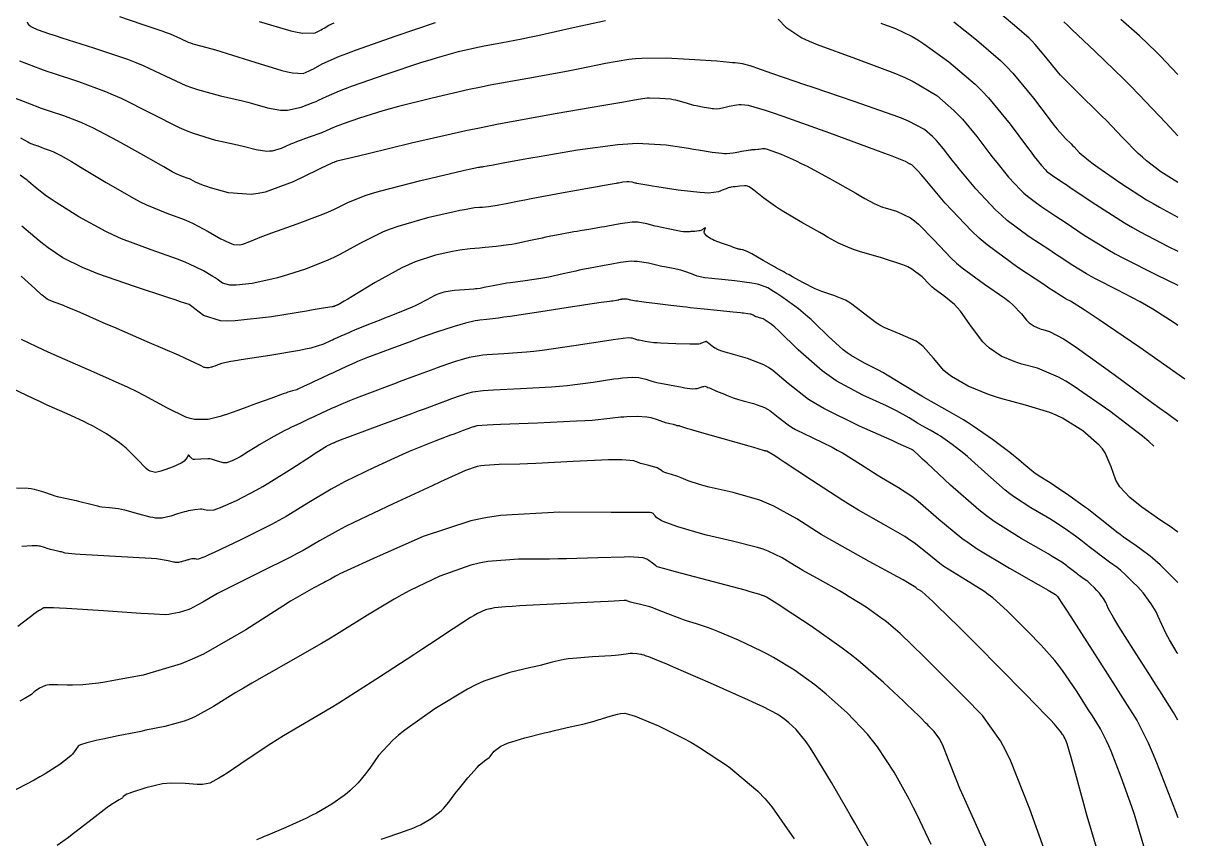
# Model space of a CAD drawing. Header units: metres. Extents: x 837476 to 838477, y 1189012 to 1191014.
# Drawn here: x 838317 to 838477.5, y 1189546.1 to 1189658.9 of the extents above; entities that cross this region are included whole.
import ezdxf

# ---------------------------------------------------------------- set-up
doc = ezdxf.new("R2010")
doc.units = ezdxf.units.M
doc.header["$LTSCALE"] = 0.3
doc.layers.add('COTAS 10', color=1, linetype='Continuous')
doc.layers.add('COTAS INT', color=252, linetype='Continuous')

msp = doc.modelspace()

# ---------------------------------------------------------------- linework, layer by layer
at = {"layer": 'COTAS 10'}
for points in [[(838317.536, 1189659.022), (838317.669, 1189658.74), (838317.924, 1189658.482), (838318.047, 1189658.403), (838318.192, 1189658.321), (838318.904, 1189658), (838320.618, 1189657.403), (838321.396, 1189657.147), (838322.305, 1189656.853), (838326.68, 1189655.462), (838331.397, 1189653.86), (838332.52, 1189653.432), (838333.565, 1189653.011), (838336.68, 1189651.546), (838339.423, 1189650.263), (838340.233, 1189649.957), (838341.065, 1189649.671), (838344.252, 1189648.815), (838347.273, 1189648.126), (838348, 1189647.945), (838348.68, 1189647.768), (838350.739, 1189647.167), (838352.512, 1189646.833), (838353.011, 1189646.826), (838353.514, 1189646.854), (838355.36, 1189647.264), (838357.037, 1189647.884), (838357.433, 1189648.045), (838357.799, 1189648.203), (838358.874, 1189648.733), (838360.676, 1189649.51), (838361.5, 1189649.823), (838362.465, 1189650.178), (838367.125, 1189651.811), (838372.053, 1189653.453), (838373.187, 1189653.813), (838374.221, 1189654.133), (838377.125, 1189654.944), (838379.388, 1189655.459), (838380.019, 1189655.591), (838380.651, 1189655.719), (838382.951, 1189656.143), (838385.893, 1189656.705), (838386.931, 1189656.92), (838388.066, 1189657.16), (838392.972, 1189658.239), (838397.445, 1189659.241)], [(838421.273, 1189659.396), (838422.339, 1189658.312), (838424.584, 1189656.841), (838425.553, 1189656.381), (838426.674, 1189655.898), (838431.975, 1189653.963), (838437.519, 1189651.909), (838438.792, 1189651.352), (838439.951, 1189650.799), (838443.193, 1189648.843), (838445.565, 1189646.805), (838446.177, 1189646.201), (838446.769, 1189645.58), (838448.743, 1189643.193), (838450.54, 1189640.811), (838451.019, 1189640.193), (838451.491, 1189639.594), (838453.131, 1189637.58), (838454.78, 1189635.812), (838455.257, 1189635.368), (838455.744, 1189634.943), (838457.58, 1189633.572), (838459.654, 1189632.203), (838460.291, 1189631.779), (838460.956, 1189631.336), (838463.584, 1189629.576), (838466.825, 1189627.582), (838467.876, 1189626.991), (838468.993, 1189626.384), (838473.584, 1189624.054), (838476.514, 1189622.63)], [(838476.514, 1189651.77), (838474.839, 1189653.531), (838474.198, 1189654.182), (838473.554, 1189654.829), (838471.195, 1189657.12), (838468.653, 1189659.386)], [(838476.514, 1189588.507), (838476.4, 1189588.6), (838476.074, 1189588.842), (838475.718, 1189589.098), (838474.182, 1189590.131), (838472.473, 1189591.299), (838472.006, 1189591.639), (838471.543, 1189591.986), (838469.897, 1189593.301), (838468.513, 1189594.777), (838468.215, 1189595.226), (838467.953, 1189595.692), (838467.318, 1189597.52), (838466.479, 1189599.468), (838466.089, 1189600.009), (838465.631, 1189600.552), (838463.407, 1189602.517), (838460.563, 1189604.263), (838459.713, 1189604.667), (838458.837, 1189605.037), (838455.446, 1189606.084), (838452.067, 1189606.984), (838451.198, 1189607.261), (838450.358, 1189607.549), (838447.563, 1189608.691), (838445.237, 1189610.027), (838444.693, 1189610.438), (838444.192, 1189610.866), (838442.741, 1189612.562), (838441.329, 1189614.174), (838440.852, 1189614.55), (838440.337, 1189614.895), (838438.168, 1189615.886), (838435.919, 1189616.809), (838435.354, 1189617.111), (838434.815, 1189617.434), (838433.075, 1189618.768), (838431.488, 1189620.034), (838431.045, 1189620.314), (838430.6, 1189620.563), (838428.98, 1189621.206), (838427.331, 1189621.751), (838426.867, 1189621.937), (838426.401, 1189622.14), (838424.691, 1189623.001), (838423.289, 1189623.782), (838422.795, 1189624.057), (838422.413, 1189624.271), (838422.352, 1189624.309), (838422.332, 1189624.323), (838422.312, 1189624.338), (838422.231, 1189624.401), (838422.121, 1189624.47), (838422.084, 1189624.489), (838422.043, 1189624.507), (838421.868, 1189624.569), (838421.341, 1189624.837), (838421.079, 1189624.985), (838420.765, 1189625.164), (838419.211, 1189626.078), (838417.632, 1189626.986), (838417.303, 1189627.162), (838417.021, 1189627.306), (838416.394, 1189627.551), (838416.122, 1189627.579), (838416.064, 1189627.584), (838416.014, 1189627.589), (838415.898, 1189627.6), (838415.804, 1189627.622), (838415.769, 1189627.633), (838415.729, 1189627.647), (838415.553, 1189627.718), (838415.131, 1189627.874), (838414.937, 1189627.942), (838414.709, 1189628.021), (838413.605, 1189628.394), (838412.46, 1189628.826), (838412.206, 1189628.942), (838411.98, 1189629.056), (838411.391, 1189629.452), (838411.103, 1189629.825), (838411.067, 1189629.925), (838411.049, 1189630.023), (838411.141, 1189630.362), (838411.25, 1189630.572), (838411.243, 1189630.589), (838411.22, 1189630.589), (838411.003, 1189630.436), (838410.617, 1189630.216), (838410.489, 1189630.172), (838410.35, 1189630.135), (838409.771, 1189630.065), (838409.212, 1189630.044), (838409.086, 1189630.038), (838408.972, 1189630.032), (838408.667, 1189630.011), (838408.462, 1189629.998), (838408.412, 1189629.997), (838408.365, 1189629.998), (838408.221, 1189630.012), (838407.851, 1189630.082), (838407.663, 1189630.118), (838407.436, 1189630.162), (838406.307, 1189630.381), (838404.985, 1189630.659), (838404.637, 1189630.74), (838404.296, 1189630.823), (838403.134, 1189631.138), (838401.894, 1189631.335), (838401.505, 1189631.344), (838401.096, 1189631.333), (838399.455, 1189631.127), (838397.756, 1189630.811), (838397.311, 1189630.731), (838396.877, 1189630.654), (838395.399, 1189630.401), (838393.932, 1189630.152), (838393.504, 1189630.078), (838393.067, 1189630.002), (838391.41, 1189629.706), (838389.662, 1189629.371), (838389.167, 1189629.269), (838388.668, 1189629.164), (838386.828, 1189628.754), (838385.003, 1189628.372), (838384.513, 1189628.285), (838384.03, 1189628.205), (838382.345, 1189627.986), (838380.796, 1189627.837), (838380.4, 1189627.802), (838380.018, 1189627.77), (838378.756, 1189627.676), (838377.309, 1189627.498), (838376.811, 1189627.411), (838376.27, 1189627.309), (838373.964, 1189626.807), (838371.115, 1189625.857), (838370.232, 1189625.472), (838369.307, 1189625.034), (838365.629, 1189623.011), (838362.438, 1189621.1), (838361.822, 1189620.733), (838361.321, 1189620.436), (838360.477, 1189619.945), (838360.385, 1189619.91), (838360.359, 1189619.9), (838360.333, 1189619.889), (838360.233, 1189619.85), (838360.143, 1189619.813), (838360.121, 1189619.804), (838360.102, 1189619.796), (838360.045, 1189619.771), (838359.998, 1189619.749), (838359.984, 1189619.743), (838359.971, 1189619.736), (838359.92, 1189619.712), (838359.799, 1189619.68), (838359.74, 1189619.669), (838359.671, 1189619.656), (838359.331, 1189619.601), (838357.849, 1189619.359), (838357.059, 1189619.228), (838356.105, 1189619.069), (838351.291, 1189618.266), (838346.27, 1189617.698), (838345.186, 1189617.687), (838344.235, 1189617.74), (838341.905, 1189618.46), (838340.711, 1189619.379), (838340.476, 1189619.557), (838340.283, 1189619.703), (838339.929, 1189619.954), (838338.72, 1189620.36), (838337.986, 1189620.603), (838337.08, 1189620.902), (838332.368, 1189622.456), (838327.296, 1189624.233), (838326.162, 1189624.673), (838325.147, 1189625.091), (838322.456, 1189626.411), (838320.416, 1189627.801), (838319.809, 1189628.263), (838319.185, 1189628.758), (838316.782, 1189630.824)], [(838471.961, 1189544.644), (838470.865, 1189548.39), (838470.519, 1189549.466), (838470.155, 1189550.558), (838468.69, 1189554.644), (838467.291, 1189558.219), (838466.969, 1189558.989), (838466.675, 1189559.665), (838465.851, 1189561.313), (838464.952, 1189562.743), (838464.61, 1189563.282), (838464.229, 1189563.881), (838462.518, 1189566.561), (838460.571, 1189569.407), (838460.041, 1189570.112), (838459.515, 1189570.781), (838457.648, 1189572.895), (838455.805, 1189574.768), (838455.294, 1189575.284), (838454.783, 1189575.798), (838452.938, 1189577.648), (838450.933, 1189579.421), (838450.321, 1189579.888), (838449.686, 1189580.345), (838447.187, 1189581.905), (838444.759, 1189583.377), (838444.168, 1189583.778), (838443.612, 1189584.175), (838441.897, 1189585.585), (838440.072, 1189587.042), (838439.447, 1189587.47), (838438.771, 1189587.907), (838435.893, 1189589.573), (838432.403, 1189591.568), (838431.34, 1189592.213), (838430.234, 1189592.899), (838425.893, 1189595.708), (838422.142, 1189598.187), (838421.409, 1189598.664), (838420.809, 1189599.05), (838419.743, 1189599.686), (838419.571, 1189599.726), (838419.534, 1189599.736), (838419.501, 1189599.745), (838419.42, 1189599.772), (838418.508, 1189600.036), (838417.951, 1189600.195), (838417.263, 1189600.391), (838413.679, 1189601.408), (838410.081, 1189602.436), (838409.383, 1189602.638), (838408.814, 1189602.806), (838407.839, 1189603.115), (838407.699, 1189603.178), (838407.657, 1189603.19), (838407.613, 1189603.2), (838407.443, 1189603.216), (838407.287, 1189603.227), (838407.253, 1189603.233), (838407.222, 1189603.241), (838407.144, 1189603.279), (838406.988, 1189603.339), (838406.909, 1189603.359), (838406.815, 1189603.382), (838406.342, 1189603.48), (838405.73, 1189603.634), (838405.548, 1189603.692), (838405.359, 1189603.757), (838404.63, 1189604.045), (838403.733, 1189604.314), (838403.439, 1189604.367), (838403.125, 1189604.41), (838401.825, 1189604.487), (838400.377, 1189604.451), (838399.97, 1189604.424), (838399.559, 1189604.389), (838398.054, 1189604.198), (838395.593, 1189603.959), (838394.581, 1189603.893), (838393.425, 1189603.827), (838388.054, 1189603.588), (838382.927, 1189603.383), (838381.925, 1189603.338), (838381.104, 1189603.297), (838379.647, 1189603.192), (838379.363, 1189603.113), (838379.282, 1189603.088), (838379.199, 1189603.062), (838378.89, 1189602.959), (838378.527, 1189602.83), (838378.41, 1189602.787), (838378.286, 1189602.742), (838377.777, 1189602.553), (838376.858, 1189602.21), (838376.475, 1189602.067), (838376.036, 1189601.904), (838373.988, 1189601.143), (838371.213, 1189600.035), (838370.315, 1189599.652), (838369.362, 1189599.237), (838365.455, 1189597.465), (838361.472, 1189595.509), (838360.471, 1189594.978), (838359.515, 1189594.451), (838356.431, 1189592.587), (838353.294, 1189590.682), (838352.304, 1189590.129), (838351.262, 1189589.565), (838347.062, 1189587.438), (838343.368, 1189585.688), (838342.645, 1189585.363), (838342.052, 1189585.106), (838340.996, 1189584.752), (838340.76, 1189584.817), (838340.685, 1189584.824), (838340.606, 1189584.827), (838340.285, 1189584.8), (838339.926, 1189584.729), (838339.823, 1189584.704), (838339.718, 1189584.677), (838339.326, 1189584.559), (838338.944, 1189584.442), (838338.846, 1189584.415), (838338.751, 1189584.391), (838338.434, 1189584.322), (838338.038, 1189584.327), (838337.892, 1189584.349), (838337.732, 1189584.38), (838337.024, 1189584.569), (838335.41, 1189584.809), (838334.679, 1189584.874), (838333.824, 1189584.937), (838329.709, 1189585.159), (838325.653, 1189585.361), (838324.835, 1189585.413), (838324.15, 1189585.462), (838322.778, 1189585.625), (838322.25, 1189585.768), (838322.097, 1189585.805), (838321.941, 1189585.842), (838321.353, 1189585.964), (838320.76, 1189586.1), (838320.601, 1189586.144), (838320.445, 1189586.191), (838319.9, 1189586.387), (838319.317, 1189586.557), (838319.137, 1189586.588), (838318.948, 1189586.612), (838318.199, 1189586.642), (838316.806, 1189586.534)], [(838434.431, 1189543.898), (838432.485, 1189547.289), (838431.875, 1189548.347), (838431.234, 1189549.458), (838428.661, 1189553.898), (838426.228, 1189557.931), (838425.674, 1189558.785), (838425.173, 1189559.523), (838423.799, 1189561.24), (838422.778, 1189562.147), (838422.5, 1189562.375), (838422.223, 1189562.594), (838421.24, 1189563.301), (838419.225, 1189564.357), (838418.298, 1189564.795), (838417.211, 1189565.296), (838411.952, 1189567.633), (838406.812, 1189569.864), (838405.799, 1189570.298), (838404.965, 1189570.652), (838403.435, 1189571.268), (838403.108, 1189571.361), (838403.032, 1189571.385), (838402.962, 1189571.408), (838402.76, 1189571.486), (838402.511, 1189571.565), (838402.411, 1189571.589), (838402.298, 1189571.613), (838401.776, 1189571.708), (838401.179, 1189571.761), (838401.017, 1189571.758), (838400.857, 1189571.749), (838400.294, 1189571.653), (838399.246, 1189571.507), (838398.78, 1189571.465), (838398.239, 1189571.423), (838395.651, 1189571.269), (838392.92, 1189571.064), (838392.288, 1189570.991), (838391.711, 1189570.91), (838390.075, 1189570.559), (838388.396, 1189570.096), (838387.791, 1189569.945), (838387.126, 1189569.785), (838384.218, 1189569.123), (838380.617, 1189567.911), (838379.514, 1189567.404), (838378.366, 1189566.822), (838373.838, 1189564.098), (838369.71, 1189561.152), (838368.814, 1189560.429), (838368.025, 1189559.747), (838366.066, 1189557.619), (838364.866, 1189555.909), (838364.555, 1189555.49), (838364.254, 1189555.095), (838363.246, 1189553.866), (838362.114, 1189552.762), (838361.735, 1189552.446), (838361.328, 1189552.126), (838359.622, 1189550.931), (838357.497, 1189549.688), (838356.827, 1189549.338), (838356.12, 1189548.985), (838353.272, 1189547.689), (838350.775, 1189546.629), (838350.29, 1189546.425), (838349.895, 1189546.259), (838349.215, 1189545.987)]]:
    msp.add_lwpolyline(points, dxfattribs=at)
at = {"layer": 'COTAS INT'}
for points in [[(838330.295, 1189659.789), (838333.355, 1189658.717), (838336.121, 1189657.801), (838336.735, 1189657.579), (838337.283, 1189657.371), (838338.717, 1189656.733), (838339.777, 1189656.237), (838340.09, 1189656.118), (838340.412, 1189656.008), (838341.644, 1189655.677), (838343.552, 1189655.168), (838344.301, 1189654.945), (838345.144, 1189654.686), (838348.985, 1189653.457), (838352.72, 1189652.333), (838353.497, 1189652.141), (838354.162, 1189652), (838355.636, 1189651.922), (838356.498, 1189652.279), (838356.778, 1189652.413), (838357.075, 1189652.561), (838358.295, 1189653.223), (838360.67, 1189654.279), (838361.695, 1189654.676), (838362.88, 1189655.119), (838368.486, 1189657.096), (838373.954, 1189658.967)], [(838349.574, 1189659.084), (838353.937, 1189657.801), (838354.842, 1189657.596), (838355.617, 1189657.458), (838357.324, 1189657.504), (838358.132, 1189657.955), (838358.339, 1189658.071), (838358.54, 1189658.184), (838359.207, 1189658.561), (838359.928, 1189658.921)], [(838476.514, 1189636.843), (838476.458, 1189636.876), (838475.998, 1189637.155), (838474.177, 1189638.331), (838472.181, 1189639.847), (838471.611, 1189640.341), (838471.033, 1189640.867), (838468.88, 1189643.034), (838466.643, 1189645.385), (838466.012, 1189646.027), (838465.376, 1189646.665), (838463.034, 1189648.938), (838460.856, 1189651.108), (838460.323, 1189651.68), (838459.821, 1189652.241), (838458.26, 1189654.165), (838456.818, 1189655.915), (838456.39, 1189656.366), (838455.95, 1189656.803), (838454.26, 1189658.26), (838451.917, 1189660.24)], [(838435.482, 1189658.868), (838435.833, 1189658.717), (838437.49, 1189658.112), (838439.82, 1189657.011), (838440.593, 1189656.548), (838441.422, 1189656.016), (838444.882, 1189653.522), (838448.509, 1189650.406), (838449.445, 1189649.483), (838450.35, 1189648.533), (838453.369, 1189644.882), (838455.746, 1189641.681), (838456.246, 1189641.015), (838456.678, 1189640.444), (838457.665, 1189639.177), (838458.225, 1189638.576), (838458.388, 1189638.425), (838458.553, 1189638.281), (838459.177, 1189637.815), (838460.488, 1189636.943), (838461.086, 1189636.542), (838461.786, 1189636.073), (838465.166, 1189633.804), (838469.161, 1189631.258), (838470.249, 1189630.614), (838471.33, 1189629.996), (838475.166, 1189627.986), (838476.514, 1189627.325)], [(838445.557, 1189659.042), (838448.687, 1189656.571), (838452.019, 1189653.699), (838452.886, 1189652.839), (838453.728, 1189651.949), (838456.571, 1189648.499), (838458.883, 1189645.432), (838459.39, 1189644.783), (838459.841, 1189644.222), (838460.991, 1189642.919), (838461.756, 1189642.177), (838461.964, 1189641.968), (838462.17, 1189641.759), (838462.9, 1189640.991), (838464.221, 1189639.868), (838464.799, 1189639.435), (838465.469, 1189638.948), (838468.658, 1189636.748), (838472.204, 1189634.459), (838473.1, 1189633.915), (838473.959, 1189633.411), (838476.514, 1189632.044)], [(838476.514, 1189643.297), (838474.86, 1189645.077), (838471.117, 1189649.011), (838470.061, 1189650.085), (838468.996, 1189651.153), (838465.077, 1189654.957), (838461.871, 1189657.994), (838461.256, 1189658.578), (838460.76, 1189659.05)], [(838476.514, 1189617.059), (838476.126, 1189617.351), (838473.054, 1189619.326), (838472.189, 1189619.838), (838471.319, 1189620.335), (838468.127, 1189622.002), (838465.223, 1189623.468), (838464.534, 1189623.839), (838463.895, 1189624.194), (838462.002, 1189625.348), (838460.125, 1189626.599), (838459.496, 1189627.016), (838458.82, 1189627.463), (838455.982, 1189629.329), (838452.936, 1189631.605), (838452.127, 1189632.31), (838451.334, 1189633.048), (838448.596, 1189635.982), (838446.304, 1189638.743), (838445.792, 1189639.371), (838445.333, 1189639.94), (838444.117, 1189641.503), (838443.187, 1189642.628), (838442.909, 1189642.92), (838442.621, 1189643.205), (838441.503, 1189644.164), (838439.295, 1189645.311), (838438.319, 1189645.714), (838437.185, 1189646.154), (838431.773, 1189648.051), (838426.114, 1189649.944), (838424.824, 1189650.382), (838423.655, 1189650.782), (838420.432, 1189651.918), (838418.323, 1189652.66), (838417.856, 1189652.812), (838417.44, 1189652.942), (838416.357, 1189653.22), (838415.353, 1189653.356), (838414.986, 1189653.396), (838414.581, 1189653.437), (838412.796, 1189653.595), (838410.491, 1189653.757), (838409.757, 1189653.801), (838408.982, 1189653.845), (838405.838, 1189653.999), (838402.474, 1189653.981), (838401.561, 1189653.917), (838400.655, 1189653.826), (838397.449, 1189653.285), (838393.882, 1189652.538), (838392.749, 1189652.318), (838391.553, 1189652.092), (838386.71, 1189651.231), (838381.481, 1189650.266), (838380.043, 1189649.975), (838378.608, 1189649.674), (838373.462, 1189648.503), (838368.813, 1189647.326), (838367.692, 1189647.022), (838366.644, 1189646.727), (838363.462, 1189645.739), (838361.197, 1189644.945), (838360.729, 1189644.773), (838360.328, 1189644.621), (838359.453, 1189644.243), (838358.739, 1189643.919), (838358.441, 1189643.801), (838358.098, 1189643.67), (838356.498, 1189643.096), (838354.755, 1189642.461), (838354.323, 1189642.292), (838353.912, 1189642.125), (838352.612, 1189641.549), (838351.378, 1189641.181), (838351.01, 1189641.146), (838350.63, 1189641.14), (838349.161, 1189641.361), (838347.367, 1189641.809), (838346.783, 1189641.946), (838346.16, 1189642.09), (838343.594, 1189642.658), (838340.509, 1189643.595), (838339.559, 1189643.971), (838338.568, 1189644.398), (838334.644, 1189646.36), (838330.558, 1189648.428), (838329.465, 1189648.921), (838328.39, 1189649.379), (838324.644, 1189650.748), (838321.181, 1189651.882), (838320.284, 1189652.192), (838319.414, 1189652.501), (838316.494, 1189653.604)], [(838477.473, 1189609.666), (838471.283, 1189614.04), (838465.661, 1189617.858), (838464.53, 1189618.615), (838463.583, 1189619.241), (838461.703, 1189620.419), (838461.094, 1189620.727), (838460.95, 1189620.804), (838460.816, 1189620.879), (838460.419, 1189621.12), (838459.294, 1189621.863), (838458.701, 1189622.253), (838457.986, 1189622.723), (838454.385, 1189625.086), (838450.176, 1189628.208), (838449.077, 1189629.156), (838448.008, 1189630.141), (838444.385, 1189634), (838441.588, 1189637.303), (838441.038, 1189637.938), (838440.587, 1189638.451), (838439.768, 1189639.292), (838439.61, 1189639.339), (838439.575, 1189639.35), (838439.543, 1189639.362), (838439.459, 1189639.399), (838439.333, 1189639.469), (838439.276, 1189639.501), (838439.209, 1189639.539), (838438.884, 1189639.721), (838437.048, 1189640.454), (838436.027, 1189640.839), (838434.785, 1189641.302), (838428.448, 1189643.633), (838421.988, 1189645.955), (838420.668, 1189646.413), (838419.551, 1189646.791), (838417.21, 1189647.488), (838416.178, 1189647.571), (838415.886, 1189647.562), (838415.592, 1189647.539), (838414.51, 1189647.341), (838413.578, 1189647.108), (838413.378, 1189647.063), (838413.203, 1189647.027), (838412.782, 1189646.968), (838412.361, 1189647.002), (838412.186, 1189647.025), (838411.985, 1189647.053), (838411.049, 1189647.202), (838409.956, 1189647.424), (838409.657, 1189647.497), (838409.359, 1189647.576), (838408.294, 1189647.907), (838407.136, 1189648.215), (838406.779, 1189648.28), (838406.407, 1189648.335), (838404.93, 1189648.463), (838403.508, 1189648.485), (838403.171, 1189648.475), (838402.857, 1189648.457), (838401.925, 1189648.33), (838399.697, 1189647.916), (838398.567, 1189647.716), (838397.213, 1189647.479), (838390.468, 1189646.318), (838382.439, 1189644.843), (838380.275, 1189644.409), (838378.137, 1189643.964), (838370.632, 1189642.264), (838364.65, 1189640.819), (838363.472, 1189640.535), (838362.502, 1189640.301), (838360.728, 1189639.874), (838360.376, 1189639.786), (838360.302, 1189639.766), (838360.239, 1189639.747), (838360.096, 1189639.691), (838359.994, 1189639.64), (838359.956, 1189639.624), (838359.915, 1189639.607), (838359.73, 1189639.538), (838358.762, 1189639.094), (838358.227, 1189638.841), (838357.576, 1189638.531), (838354.259, 1189636.94), (838350.412, 1189635.515), (838349.426, 1189635.31), (838348.475, 1189635.187), (838345.326, 1189635.426), (838342.852, 1189636.122), (838342.326, 1189636.286), (838341.87, 1189636.439), (838340.796, 1189636.887), (838340.142, 1189637.234), (838339.951, 1189637.322), (838339.754, 1189637.407), (838339.007, 1189637.686), (838338.131, 1189638.044), (838337.854, 1189638.18), (838337.562, 1189638.331), (838336.384, 1189639.007), (838334.627, 1189640.032), (838333.97, 1189640.403), (838333.239, 1189640.813), (838329.984, 1189642.607), (838326.58, 1189644.375), (838325.755, 1189644.767), (838324.98, 1189645.118), (838322.607, 1189646.034), (838320.597, 1189646.697), (838320.051, 1189646.888), (838319.511, 1189647.082), (838317.598, 1189647.81), (838315.799, 1189648.496)], [(838316.579, 1189643.001), (838317.619, 1189642.452), (838317.846, 1189642.339), (838318.045, 1189642.243), (838318.54, 1189642.038), (838318.878, 1189641.93), (838318.978, 1189641.895), (838319.081, 1189641.858), (838319.475, 1189641.708), (838319.893, 1189641.549), (838320.011, 1189641.507), (838320.131, 1189641.465), (838320.57, 1189641.32), (838321.089, 1189641.119), (838321.259, 1189641.043), (838321.439, 1189640.957), (838322.184, 1189640.57), (838323.64, 1189639.724), (838324.269, 1189639.348), (838324.996, 1189638.911), (838328.437, 1189636.823), (838332.205, 1189634.662), (838333.138, 1189634.179), (838334.024, 1189633.746), (838336.823, 1189632.6), (838339.214, 1189631.709), (838339.842, 1189631.438), (838340.455, 1189631.155), (838342.545, 1189630.046), (838344.294, 1189629.058), (838344.691, 1189628.852), (838345.051, 1189628.677), (838346.038, 1189628.287), (838346.837, 1189628.227), (838347.078, 1189628.258), (838347.328, 1189628.31), (838348.305, 1189628.671), (838349.931, 1189629.352), (838350.591, 1189629.605), (838351.342, 1189629.886), (838354.812, 1189631.136), (838358.362, 1189632.459), (838359.163, 1189632.785), (838359.886, 1189633.095), (838361.842, 1189634.072), (838364.235, 1189635.057), (838365.234, 1189635.372), (838366.378, 1189635.706), (838371.726, 1189637.063), (838376.81, 1189638.252), (838377.789, 1189638.479), (838378.582, 1189638.662), (838379.895, 1189638.957), (838380.002, 1189638.964), (838380.034, 1189638.967), (838380.067, 1189638.97), (838380.199, 1189638.983), (838380.341, 1189639.001), (838380.382, 1189639.008), (838380.424, 1189639.015), (838380.578, 1189639.048), (838381.089, 1189639.147), (838381.355, 1189639.196), (838381.675, 1189639.255), (838383.281, 1189639.547), (838386.05, 1189640.04), (838387.104, 1189640.225), (838388.281, 1189640.431), (838393.571, 1189641.353), (838399.157, 1189642.102), (838400.522, 1189642.2), (838401.807, 1189642.25), (838405.794, 1189642.035), (838408.882, 1189641.564), (838409.602, 1189641.453), (838410.263, 1189641.35), (838412.162, 1189641.046), (838413.534, 1189640.877), (838413.863, 1189640.858), (838414.17, 1189640.852), (838415.093, 1189640.933), (838415.84, 1189641.083), (838416.036, 1189641.12), (838416.227, 1189641.156), (838416.875, 1189641.272), (838417.443, 1189641.357), (838417.583, 1189641.374), (838417.715, 1189641.387), (838418.131, 1189641.411), (838418.47, 1189641.426), (838418.554, 1189641.434), (838418.633, 1189641.444), (838418.885, 1189641.492), (838419.104, 1189641.532), (838419.164, 1189641.537), (838419.223, 1189641.538), (838419.433, 1189641.521), (838419.909, 1189641.38), (838420.136, 1189641.303), (838420.404, 1189641.21), (838421.716, 1189640.738), (838423.756, 1189639.842), (838424.483, 1189639.481), (838425.28, 1189639.072), (838428.742, 1189637.186), (838432.016, 1189635.346), (838432.693, 1189634.966), (838433.272, 1189634.641), (838434.536, 1189633.933), (838435.391, 1189633.559), (838435.711, 1189633.445), (838436.069, 1189633.326), (838437.662, 1189632.859), (838439.562, 1189631.949), (838440.112, 1189631.552), (838440.673, 1189631.091), (838442.788, 1189628.9), (838445.195, 1189626.378), (838445.94, 1189625.709), (838446.72, 1189625.053), (838449.824, 1189622.788), (838452.629, 1189620.831), (838453.222, 1189620.369), (838453.734, 1189619.942), (838454.918, 1189618.69), (838455.587, 1189617.8), (838455.775, 1189617.602), (838455.965, 1189617.425), (838456.658, 1189616.961), (838457.409, 1189616.654), (838457.635, 1189616.576), (838457.868, 1189616.502), (838458.776, 1189616.26), (838460.727, 1189615.211), (838461.618, 1189614.627), (838462.661, 1189613.917), (838467.696, 1189610.293), (838472.897, 1189606.47), (838474.045, 1189605.635), (838475.065, 1189604.896), (838476.514, 1189603.87)], [(838473.214, 1189600.403), (838472.5, 1189601.042), (838471.624, 1189601.778), (838467.111, 1189605.253), (838462.189, 1189608.664), (838461.056, 1189609.359), (838460.021, 1189609.947), (838457.111, 1189611.172), (838454.968, 1189611.743), (838454.416, 1189611.919), (838453.883, 1189612.102), (838452.11, 1189612.826), (838450.474, 1189613.922), (838450.028, 1189614.34), (838449.584, 1189614.807), (838448.003, 1189616.907), (838446.469, 1189619.037), (838446.053, 1189619.524), (838445.643, 1189619.966), (838444.194, 1189621.19), (838442.869, 1189622.157), (838442.536, 1189622.438), (838442.218, 1189622.723), (838441.19, 1189623.8), (838439.759, 1189624.879), (838439.186, 1189625.166), (838438.537, 1189625.448), (838435.556, 1189626.426), (838432.527, 1189627.314), (838431.848, 1189627.54), (838431.238, 1189627.756), (838429.613, 1189628.467), (838428.124, 1189629.299), (838427.6, 1189629.593), (838427.028, 1189629.914), (838424.558, 1189631.302), (838422.056, 1189632.773), (838421.464, 1189633.147), (838420.916, 1189633.506), (838419.298, 1189634.683), (838418.176, 1189635.583), (838417.94, 1189635.768), (838417.736, 1189635.925), (838417.27, 1189636.26), (838416.917, 1189636.365), (838416.785, 1189636.377), (838416.637, 1189636.382), (838415.979, 1189636.338), (838415.34, 1189636.26), (838415.205, 1189636.243), (838415.088, 1189636.229), (838414.815, 1189636.194), (838414.656, 1189636.165), (838414.611, 1189636.153), (838414.565, 1189636.14), (838414.395, 1189636.083), (838414.085, 1189635.961), (838413.951, 1189635.908), (838413.796, 1189635.847), (838413.061, 1189635.557), (838411.672, 1189635.383), (838411.105, 1189635.395), (838410.459, 1189635.433), (838407.466, 1189635.788), (838404.538, 1189636.231), (838403.933, 1189636.325), (838403.417, 1189636.406), (838402.296, 1189636.593), (838401.784, 1189636.7), (838401.653, 1189636.73), (838401.526, 1189636.761), (838401.105, 1189636.874), (838400.668, 1189636.943), (838400.531, 1189636.946), (838400.387, 1189636.943), (838399.808, 1189636.87), (838399.209, 1189636.759), (838399.052, 1189636.73), (838398.898, 1189636.703), (838398.377, 1189636.614), (838397.001, 1189636.371), (838396.309, 1189636.247), (838395.482, 1189636.098), (838391.371, 1189635.355), (838387.158, 1189634.583), (838386.267, 1189634.415), (838385.496, 1189634.267), (838383.703, 1189633.901), (838382.713, 1189633.694), (838382.448, 1189633.646), (838382.186, 1189633.603), (838381.272, 1189633.484), (838380.432, 1189633.403), (838380.217, 1189633.384), (838380.01, 1189633.367), (838379.325, 1189633.317), (838377.946, 1189633.08), (838377.3, 1189632.945), (838376.54, 1189632.78), (838372.845, 1189631.935), (838368.724, 1189630.768), (838367.696, 1189630.4), (838366.717, 1189630.013), (838363.588, 1189628.453), (838360.709, 1189626.878), (838359.887, 1189626.482), (838359.055, 1189626.103), (838355.961, 1189624.875), (838352.908, 1189623.893), (838352.102, 1189623.668), (838351.313, 1189623.464), (838348.603, 1189622.896), (838346.396, 1189622.637), (838345.924, 1189622.627), (838345.512, 1189622.644), (838344.526, 1189622.929), (838343.76, 1189623.47), (838343.486, 1189623.648), (838343.187, 1189623.839), (838341.884, 1189624.632), (838339.876, 1189625.605), (838339.131, 1189625.91), (838338.305, 1189626.23), (838334.64, 1189627.513), (838330.552, 1189629.06), (838329.46, 1189629.545), (838328.384, 1189630.056), (838324.64, 1189632.109), (838321.511, 1189634.078), (838320.823, 1189634.536), (838320.213, 1189634.956), (838318.653, 1189636.159), (838317.691, 1189636.996), (838317.457, 1189637.186), (838317.238, 1189637.358), (838316.565, 1189637.829)], [(838476.514, 1189581.544), (838475.544, 1189582.507), (838475.264, 1189582.786), (838474.992, 1189583.057), (838474.069, 1189583.98), (838473.027, 1189584.917), (838472.679, 1189585.198), (838472.305, 1189585.489), (838470.741, 1189586.614), (838469.028, 1189587.829), (838468.56, 1189588.176), (838468.096, 1189588.528), (838466.443, 1189589.835), (838464.684, 1189591.219), (838464.152, 1189591.62), (838463.601, 1189592.027), (838461.449, 1189593.562), (838459.468, 1189594.918), (838459.025, 1189595.213), (838458.627, 1189595.474), (838457.57, 1189596.127), (838456.792, 1189596.626), (838456.57, 1189596.79), (838456.346, 1189596.965), (838455.513, 1189597.689), (838454.285, 1189598.727), (838453.812, 1189599.101), (838453.281, 1189599.511), (838450.884, 1189601.302), (838448.237, 1189603.158), (838447.55, 1189603.608), (838446.881, 1189604.032), (838444.63, 1189605.334), (838442.432, 1189606.549), (838441.797, 1189606.917), (838441.151, 1189607.299), (838438.724, 1189608.795), (838436.359, 1189610.229), (838435.753, 1189610.571), (838435.167, 1189610.89), (838433.224, 1189611.848), (838431.357, 1189612.91), (838430.818, 1189613.296), (838430.271, 1189613.722), (838428.214, 1189615.589), (838426.294, 1189617.461), (838425.832, 1189617.889), (838425.401, 1189618.278), (838424.095, 1189619.359), (838423.07, 1189620.117), (838422.815, 1189620.302), (838422.573, 1189620.477), (838421.806, 1189621.019), (838421.089, 1189621.499), (838420.879, 1189621.634), (838420.664, 1189621.77), (838419.845, 1189622.27), (838418.632, 1189622.731), (838418.168, 1189622.842), (838417.648, 1189622.946), (838415.309, 1189623.265), (838413.026, 1189623.493), (838412.541, 1189623.541), (838412.121, 1189623.582), (838411.139, 1189623.675), (838410.516, 1189623.786), (838410.323, 1189623.839), (838410.121, 1189623.902), (838409.317, 1189624.206), (838408.405, 1189624.541), (838408.135, 1189624.622), (838407.858, 1189624.698), (838406.794, 1189624.931), (838405.591, 1189625.165), (838405.226, 1189625.243), (838404.848, 1189625.325), (838403.368, 1189625.668), (838401.822, 1189625.916), (838401.403, 1189625.94), (838400.987, 1189625.944), (838399.517, 1189625.793), (838398.068, 1189625.516), (838397.264, 1189625.366), (838395.807, 1189625.1), (838394.268, 1189624.8), (838393.813, 1189624.704), (838393.347, 1189624.603), (838391.561, 1189624.19), (838389.624, 1189623.774), (838389.063, 1189623.67), (838388.49, 1189623.572), (838386.33, 1189623.257), (838384.295, 1189622.981), (838383.8, 1189622.906), (838383.336, 1189622.832), (838381.909, 1189622.57), (838380.886, 1189622.356), (838380.676, 1189622.312), (838380.498, 1189622.274), (838380.123, 1189622.194), (838379.69, 1189622.145), (838379.475, 1189622.127), (838379.22, 1189622.108), (838377.959, 1189622.022), (838376.589, 1189621.91), (838376.265, 1189621.874), (838375.965, 1189621.836), (838375.084, 1189621.68), (838374.284, 1189621.413), (838374.036, 1189621.305), (838373.777, 1189621.182), (838372.745, 1189620.615), (838371.52, 1189619.954), (838371.139, 1189619.773), (838370.74, 1189619.592), (838369.149, 1189618.944), (838367.393, 1189618.272), (838366.89, 1189618.076), (838366.38, 1189617.876), (838364.477, 1189617.118), (838362.736, 1189616.407), (838362.328, 1189616.237), (838361.952, 1189616.078), (838360.859, 1189615.602), (838359.954, 1189615.186), (838359.697, 1189615.066), (838359.437, 1189614.944), (838358.471, 1189614.484), (838356.736, 1189613.96), (838355.991, 1189613.796), (838355.131, 1189613.626), (838351.067, 1189612.944), (838347.113, 1189612.325), (838346.322, 1189612.194), (838345.664, 1189612.08), (838344.383, 1189611.814), (838343.984, 1189611.668), (838343.882, 1189611.63), (838343.783, 1189611.593), (838343.454, 1189611.468), (838343.141, 1189611.357), (838343.052, 1189611.329), (838342.962, 1189611.302), (838342.627, 1189611.215), (838342.245, 1189611.216), (838342.124, 1189611.245), (838341.998, 1189611.287), (838341.486, 1189611.539), (838340.02, 1189612.247), (838339.291, 1189612.576), (838338.422, 1189612.962), (838334.116, 1189614.837), (838329.516, 1189616.822), (838328.461, 1189617.278), (838327.501, 1189617.694), (838324.827, 1189618.855), (838323.047, 1189619.618), (838322.652, 1189619.782), (838322.298, 1189619.926), (838321.374, 1189620.273), (838320.811, 1189620.47), (838320.685, 1189620.519), (838320.572, 1189620.566), (838320.273, 1189620.712), (838319.882, 1189621.016), (838319.711, 1189621.161), (838319.513, 1189621.333), (838318.57, 1189622.174), (838317.18, 1189623.437), (838316.699, 1189623.875)], [(838476.514, 1189571.716), (838476.429, 1189571.849), (838475.353, 1189573.618), (838475.111, 1189574.053), (838474.892, 1189574.463), (838474.305, 1189575.742), (838473.817, 1189576.863), (838473.662, 1189577.172), (838473.499, 1189577.482), (838472.836, 1189578.597), (838472.113, 1189579.635), (838471.911, 1189579.897), (838471.709, 1189580.146), (838470.973, 1189580.953), (838470.266, 1189581.656), (838470.081, 1189581.84), (838469.901, 1189582.019), (838469.292, 1189582.628), (838468.604, 1189583.248), (838468.374, 1189583.433), (838468.127, 1189583.625), (838467.094, 1189584.368), (838465.962, 1189585.171), (838465.654, 1189585.4), (838465.347, 1189585.632), (838464.255, 1189586.495), (838463.093, 1189587.41), (838462.742, 1189587.674), (838462.378, 1189587.943), (838460.957, 1189588.957), (838459.315, 1189590.04), (838458.811, 1189590.353), (838458.287, 1189590.672), (838456.217, 1189591.874), (838453.957, 1189593.324), (838453.313, 1189593.799), (838452.662, 1189594.307), (838450.241, 1189596.41), (838447.986, 1189598.466), (838447.439, 1189598.945), (838446.925, 1189599.383), (838445.345, 1189600.64), (838444.045, 1189601.551), (838443.708, 1189601.772), (838443.379, 1189601.98), (838442.274, 1189602.62), (838441.194, 1189603.216), (838440.883, 1189603.397), (838440.565, 1189603.585), (838439.373, 1189604.319), (838437.646, 1189605.275), (838436.99, 1189605.603), (838436.259, 1189605.957), (838432.978, 1189607.462), (838429.312, 1189609.443), (838428.338, 1189610.097), (838427.382, 1189610.796), (838424.075, 1189613.703), (838421.388, 1189616.312), (838420.823, 1189616.824), (838420.334, 1189617.244), (838419.215, 1189618.003), (838418.69, 1189618.145), (838418.576, 1189618.177), (838418.476, 1189618.205), (838418.23, 1189618.28), (838418.076, 1189618.344), (838418.035, 1189618.366), (838417.994, 1189618.39), (838417.85, 1189618.491), (838417.648, 1189618.592), (838417.571, 1189618.615), (838417.484, 1189618.637), (838417.094, 1189618.702), (838416.508, 1189618.769), (838416.299, 1189618.793), (838416.068, 1189618.819), (838415.064, 1189618.933), (838413.755, 1189619.073), (838413.332, 1189619.117), (838412.883, 1189619.162), (838411.045, 1189619.342), (838409.12, 1189619.534), (838408.616, 1189619.587), (838408.124, 1189619.64), (838406.456, 1189619.829), (838404.971, 1189620.007), (838404.596, 1189620.052), (838404.237, 1189620.096), (838403.069, 1189620.24), (838402.094, 1189620.375), (838401.856, 1189620.414), (838401.632, 1189620.452), (838400.94, 1189620.594), (838400.421, 1189620.704), (838400.306, 1189620.721), (838400.204, 1189620.734), (838399.939, 1189620.734), (838399.755, 1189620.699), (838399.704, 1189620.689), (838399.653, 1189620.68), (838399.469, 1189620.646), (838399.274, 1189620.608), (838399.217, 1189620.596), (838399.157, 1189620.583), (838398.931, 1189620.531), (838398.463, 1189620.45), (838398.251, 1189620.419), (838398.004, 1189620.384), (838396.815, 1189620.229), (838394.678, 1189619.928), (838393.834, 1189619.802), (838392.879, 1189619.658), (838388.52, 1189618.98), (838384.282, 1189618.332), (838383.405, 1189618.206), (838382.656, 1189618.102), (838381.02, 1189617.922), (838380.083, 1189617.82), (838379.775, 1189617.767), (838379.445, 1189617.703), (838378.079, 1189617.381), (838376.532, 1189616.947), (838376.088, 1189616.813), (838375.638, 1189616.672), (838373.959, 1189616.113), (838371.982, 1189615.408), (838371.344, 1189615.176), (838370.667, 1189614.928), (838367.896, 1189613.898), (838365.433, 1189612.975), (838364.553, 1189612.645), (838363.837, 1189612.377), (838363.397, 1189612.188), (838363.174, 1189612.088), (838362.906, 1189611.968), (838361.574, 1189611.366), (838360.068, 1189610.678), (838359.691, 1189610.505), (838359.331, 1189610.339), (838358.178, 1189609.8), (838357.167, 1189609.321), (838356.898, 1189609.193), (838356.632, 1189609.067), (838355.711, 1189608.625), (838354.936, 1189608.271), (838354.763, 1189608.2), (838354.608, 1189608.14), (838354.197, 1189608.02), (838353.555, 1189607.837), (838353.254, 1189607.738), (838352.9, 1189607.617), (838351.178, 1189607.005), (838349.218, 1189606.288), (838348.714, 1189606.101), (838348.227, 1189605.919), (838346.608, 1189605.303), (838345.066, 1189604.758), (838344.627, 1189604.62), (838344.183, 1189604.488), (838342.539, 1189604.059), (838340.657, 1189604.065), (838340.063, 1189604.208), (838339.439, 1189604.411), (838336.923, 1189605.652), (838333.705, 1189607.414), (838332.638, 1189607.946), (838331.494, 1189608.496), (838326.725, 1189610.643), (838321.986, 1189612.712), (838320.861, 1189613.214), (838319.816, 1189613.685), (838316.717, 1189615.127)], [(838476.514, 1189562.512), (838475.896, 1189563.567), (838474.005, 1189566.588), (838473.427, 1189567.505), (838472.824, 1189568.457), (838470.449, 1189572.185), (838468.373, 1189575.472), (838467.958, 1189576.147), (838467.614, 1189576.718), (838466.95, 1189577.931), (838466.713, 1189578.476), (838466.638, 1189578.626), (838466.559, 1189578.776), (838466.236, 1189579.318), (838465.885, 1189579.823), (838465.787, 1189579.95), (838465.689, 1189580.071), (838465.332, 1189580.463), (838464.988, 1189580.805), (838464.898, 1189580.894), (838464.515, 1189581.277), (838464.18, 1189581.578), (838464.069, 1189581.668), (838463.949, 1189581.761), (838463.447, 1189582.122), (838462.897, 1189582.512), (838462.747, 1189582.624), (838462.598, 1189582.736), (838462.068, 1189583.156), (838461.503, 1189583.6), (838461.332, 1189583.729), (838461.155, 1189583.859), (838460.465, 1189584.352), (838459.161, 1189585.162), (838458.598, 1189585.493), (838457.947, 1189585.871), (838454.864, 1189587.621), (838451.143, 1189590.003), (838450.089, 1189590.779), (838449.025, 1189591.605), (838445.098, 1189595.012), (838441.876, 1189598.022), (838441.257, 1189598.599), (838440.756, 1189599.065), (838439.929, 1189599.821), (838439.869, 1189599.855), (838439.85, 1189599.867), (838439.83, 1189599.879), (838439.753, 1189599.929), (838438.592, 1189600.46), (838437.89, 1189600.776), (838437.023, 1189601.164), (838432.515, 1189603.174), (838427.61, 1189605.587), (838426.493, 1189606.229), (838425.48, 1189606.861), (838422.691, 1189609.05), (838420.546, 1189610.871), (838419.939, 1189611.272), (838419.326, 1189611.627), (838417.064, 1189612.532), (838415.1, 1189613.062), (838414.675, 1189613.181), (838414.301, 1189613.287), (838413.38, 1189613.566), (838412.817, 1189613.8), (838412.668, 1189613.877), (838412.524, 1189613.959), (838412.028, 1189614.302), (838411.642, 1189614.611), (838411.567, 1189614.672), (838411.504, 1189614.723), (838411.392, 1189614.82), (838411.371, 1189614.844), (838411.367, 1189614.849), (838411.363, 1189614.853), (838411.354, 1189614.863), (838411.284, 1189614.842), (838411.242, 1189614.827), (838411.19, 1189614.808), (838410.919, 1189614.708), (838410.626, 1189614.598), (838410.561, 1189614.574), (838410.502, 1189614.552), (838410.346, 1189614.495), (838409.788, 1189614.477), (838409.477, 1189614.479), (838409.097, 1189614.485), (838407.158, 1189614.535), (838405.054, 1189614.628), (838404.571, 1189614.662), (838404.13, 1189614.699), (838402.897, 1189614.861), (838402.085, 1189615.028), (838401.911, 1189615.068), (838401.758, 1189615.106), (838401.386, 1189615.222), (838401.118, 1189615.303), (838401.03, 1189615.318), (838400.936, 1189615.331), (838400.547, 1189615.354), (838399.185, 1189615.197), (838398.478, 1189615.097), (838397.628, 1189614.972), (838393.365, 1189614.315), (838388.67, 1189613.638), (838387.547, 1189613.5), (838386.501, 1189613.384), (838383.365, 1189613.144), (838381.031, 1189613.008), (838380.492, 1189612.957), (838379.998, 1189612.901), (838378.602, 1189612.651), (838377.476, 1189612.336), (838377.153, 1189612.238), (838376.825, 1189612.135), (838375.603, 1189611.728), (838374.164, 1189611.216), (838373.699, 1189611.047), (838373.207, 1189610.866), (838371.19, 1189610.117), (838368.928, 1189609.27), (838368.281, 1189609.029), (838367.624, 1189608.784), (838365.178, 1189607.874), (838362.991, 1189607.048), (838362.498, 1189606.856), (838362.053, 1189606.679), (838360.855, 1189606.176), (838359.928, 1189605.751), (838359.654, 1189605.624), (838359.373, 1189605.493), (838358.298, 1189604.989), (838357.151, 1189604.452), (838356.826, 1189604.301), (838356.496, 1189604.15), (838355.277, 1189603.593), (838353.946, 1189602.956), (838353.547, 1189602.754), (838353.134, 1189602.54), (838351.531, 1189601.674), (838349.979, 1189600.792), (838349.599, 1189600.569), (838349.241, 1189600.354), (838348.124, 1189599.654), (838347.184, 1189599.064), (838346.937, 1189598.919), (838346.696, 1189598.781), (838345.87, 1189598.349), (838345.079, 1189598.113), (838344.859, 1189598.1), (838344.639, 1189598.109), (838343.84, 1189598.327), (838342.997, 1189598.589), (838342.749, 1189598.624), (838342.494, 1189598.644), (838341.521, 1189598.584), (838340.675, 1189598.535), (838340.5, 1189598.561), (838340.35, 1189598.606), (838340.026, 1189598.912), (838339.868, 1189599.153), (838339.823, 1189599.156), (838339.779, 1189599.131), (838339.616, 1189598.814), (838339.225, 1189598.318), (838339.036, 1189598.182), (838338.813, 1189598.045), (838337.718, 1189597.554), (838336.539, 1189597.129), (838336.263, 1189597.035), (838336.008, 1189596.951), (838335.269, 1189596.733), (838334.512, 1189596.925), (838334.246, 1189597.1), (838333.955, 1189597.328), (838332.7, 1189598.593), (838331.196, 1189600.108), (838330.748, 1189600.494), (838330.287, 1189600.865), (838328.507, 1189602.086), (838326.535, 1189603.194), (838325.952, 1189603.494), (838325.354, 1189603.792), (838323.06, 1189604.843), (838320.285, 1189606.083), (838319.383, 1189606.5), (838318.422, 1189606.948), (838314.47, 1189608.832)], [(838316.029, 1189594.645), (838317.681, 1189594.579), (838318.097, 1189594.525), (838318.494, 1189594.457), (838319.78, 1189594.082), (838320.981, 1189593.651), (838321.326, 1189593.546), (838321.676, 1189593.449), (838322.982, 1189593.15), (838324.28, 1189592.88), (838324.624, 1189592.8), (838324.961, 1189592.717), (838326.124, 1189592.402), (838327.233, 1189592.127), (838327.536, 1189592.07), (838327.837, 1189592.023), (838328.91, 1189591.921), (838330.148, 1189591.766), (838330.553, 1189591.685), (838330.985, 1189591.587), (838332.772, 1189591.095), (838334.492, 1189590.638), (838334.882, 1189590.562), (838335.234, 1189590.508), (838336.196, 1189590.495), (838336.966, 1189590.663), (838337.197, 1189590.723), (838337.435, 1189590.788), (838338.363, 1189591.073), (838339.316, 1189591.358), (838339.57, 1189591.425), (838339.821, 1189591.485), (838340.693, 1189591.658), (838341.472, 1189591.723), (838341.664, 1189591.716), (838341.846, 1189591.697), (838342.418, 1189591.539), (838343.346, 1189591.607), (838343.752, 1189591.731), (838344.223, 1189591.901), (838346.466, 1189592.893), (838349.256, 1189594.355), (838350.073, 1189594.82), (838350.909, 1189595.312), (838354.086, 1189597.308), (838356.795, 1189599.08), (838357.335, 1189599.432), (838357.784, 1189599.722), (838358.648, 1189600.267), (838358.904, 1189600.406), (838358.97, 1189600.44), (838359.033, 1189600.472), (838359.246, 1189600.574), (838359.441, 1189600.663), (838359.545, 1189600.711), (838359.728, 1189600.797), (838359.9, 1189600.877), (838359.945, 1189600.898), (838359.988, 1189600.918), (838360.137, 1189600.986), (838361.201, 1189601.391), (838361.822, 1189601.623), (838362.585, 1189601.908), (838366.519, 1189603.371), (838370.696, 1189604.923), (838371.612, 1189605.264), (838372.423, 1189605.566), (838374.483, 1189606.335), (838375.746, 1189606.804), (838376.055, 1189606.917), (838376.345, 1189607.023), (838377.247, 1189607.344), (838378.012, 1189607.599), (838378.217, 1189607.663), (838378.419, 1189607.724), (838379.124, 1189607.922), (838380.551, 1189608.099), (838381.208, 1189608.147), (838381.979, 1189608.195), (838385.709, 1189608.366), (838389.963, 1189608.605), (838391.064, 1189608.696), (838392.131, 1189608.798), (838395.709, 1189609.257), (838398.593, 1189609.68), (838399.224, 1189609.76), (838399.781, 1189609.824), (838401.186, 1189609.92), (838402.03, 1189609.871), (838402.234, 1189609.843), (838402.425, 1189609.809), (838403.008, 1189609.633), (838403.814, 1189609.382), (838404.146, 1189609.3), (838404.524, 1189609.212), (838406.285, 1189608.85), (838408.031, 1189608.527), (838408.4, 1189608.464), (838408.72, 1189608.413), (838409.464, 1189608.325), (838409.885, 1189608.344), (838410.001, 1189608.361), (838410.117, 1189608.382), (838410.536, 1189608.5), (838410.882, 1189608.619), (838410.953, 1189608.642), (838411.013, 1189608.659), (838411.141, 1189608.685), (838411.426, 1189608.579), (838411.586, 1189608.514), (838411.781, 1189608.434), (838412.779, 1189608.016), (838413.873, 1189607.56), (838414.13, 1189607.455), (838414.366, 1189607.36), (838415.052, 1189607.096), (838415.822, 1189606.846), (838416.112, 1189606.761), (838416.436, 1189606.668), (838417.88, 1189606.273), (838419.416, 1189605.717), (838419.797, 1189605.523), (838420.159, 1189605.31), (838421.308, 1189604.397), (838422.663, 1189603.334), (838423.155, 1189603.027), (838423.697, 1189602.714), (838426.08, 1189601.542), (838428.744, 1189600.251), (838429.464, 1189599.863), (838430.176, 1189599.463), (838432.684, 1189597.911), (838434.981, 1189596.423), (838435.56, 1189596.063), (838436.114, 1189595.726), (838437.911, 1189594.697), (838439.763, 1189593.486), (838440.352, 1189593.035), (838440.974, 1189592.532), (838443.498, 1189590.299), (838446.66, 1189587.699), (838447.685, 1189586.966), (838448.775, 1189586.227), (838453.252, 1189583.513), (838457.212, 1189581.282), (838457.975, 1189580.848), (838458.595, 1189580.493), (838459.632, 1189579.877), (838459.755, 1189579.754), (838459.781, 1189579.727), (838459.877, 1189579.63), (838460.672, 1189578.43), (838461.139, 1189577.708), (838461.713, 1189576.817), (838464.679, 1189572.192), (838467.859, 1189567.213), (838468.567, 1189566.098), (838469.202, 1189565.098), (838470.874, 1189562.44), (838472.405, 1189559.377), (838472.95, 1189558.122), (838473.548, 1189556.689), (838476.149, 1189550.046), (838476.514, 1189549.08)], [(838465.92, 1189542.738), (838464.002, 1189549.241), (838462.393, 1189555.178), (838462.067, 1189556.362), (838461.792, 1189557.347), (838461.231, 1189559.241), (838461.033, 1189559.748), (838460.987, 1189559.857), (838460.945, 1189559.953), (838460.829, 1189560.186), (838460.701, 1189560.389), (838460.653, 1189560.465), (838460.599, 1189560.55), (838460.357, 1189560.929), (838459.429, 1189561.997), (838458.944, 1189562.516), (838458.359, 1189563.132), (838455.418, 1189566.161), (838451.828, 1189569.808), (838450.834, 1189570.813), (838449.839, 1189571.815), (838446.244, 1189575.418), (838443.27, 1189578.349), (838442.667, 1189578.929), (838442.16, 1189579.408), (838441.122, 1189580.297), (838440.743, 1189580.527), (838440.651, 1189580.59), (838440.564, 1189580.652), (838440.296, 1189580.872), (838439.17, 1189581.553), (838438.543, 1189581.905), (838437.778, 1189582.328), (838433.875, 1189584.449), (838429.423, 1189586.923), (838428.312, 1189587.569), (838427.255, 1189588.198), (838423.875, 1189590.329), (838420.679, 1189592.118), (838419.737, 1189592.532), (838418.77, 1189592.911), (838415.073, 1189593.986), (838411.774, 1189594.75), (838411.059, 1189594.933), (838410.429, 1189595.104), (838408.867, 1189595.62), (838407.905, 1189596.015), (838407.652, 1189596.11), (838407.406, 1189596.199), (838406.565, 1189596.467), (838405.899, 1189596.663), (838405.762, 1189596.706), (838405.646, 1189596.744), (838405.399, 1189596.842), (838405.264, 1189596.936), (838405.218, 1189596.971), (838405.169, 1189597.011), (838404.96, 1189597.189), (838404.583, 1189597.395), (838404.427, 1189597.452), (838404.249, 1189597.51), (838403.422, 1189597.718), (838402.513, 1189597.944), (838402.283, 1189598.012), (838402.064, 1189598.083), (838401.353, 1189598.359), (838399.676, 1189598.525), (838398.848, 1189598.527), (838397.862, 1189598.509), (838392.985, 1189598.285), (838387.818, 1189598.007), (838386.648, 1189597.955), (838385.592, 1189597.915), (838382.722, 1189597.859), (838380.716, 1189597.743), (838380.205, 1189597.664), (838379.714, 1189597.565), (838378.099, 1189597.039), (838375.66, 1189595.933), (838374.649, 1189595.468), (838373.492, 1189594.934), (838368.099, 1189592.434), (838362.68, 1189589.855), (838361.507, 1189589.271), (838360.475, 1189588.743), (838357.928, 1189587.31), (838355.68, 1189585.997), (838354.836, 1189585.546), (838353.897, 1189585.057), (838349.708, 1189582.975), (838345.563, 1189580.924), (838344.653, 1189580.455), (838343.844, 1189580.029), (838341.78, 1189578.846), (838340.431, 1189578.075), (838340.073, 1189577.908), (838339.722, 1189577.762), (838338.512, 1189577.403), (838337.509, 1189577.218), (838337.288, 1189577.181), (838337.092, 1189577.15), (838336.591, 1189577.092), (838335.081, 1189577.164), (838334.249, 1189577.215), (838333.237, 1189577.28), (838328.088, 1189577.629), (838322.972, 1189577.959), (838321.982, 1189578.013), (838321.176, 1189578.05), (838319.803, 1189578.049), (838319.595, 1189577.918), (838319.523, 1189577.874), (838319.444, 1189577.826), (838319.109, 1189577.626), (838318.438, 1189577.159), (838318.148, 1189576.943), (838317.813, 1189576.69), (838316.224, 1189575.463)], [(838458.263, 1189544.055), (838456.075, 1189550.239), (838453.424, 1189556.876), (838452.708, 1189558.357), (838451.999, 1189559.684), (838449.502, 1189563.188), (838447.045, 1189565.684), (838446.361, 1189566.375), (838445.676, 1189567.066), (838443.188, 1189569.558), (838440.893, 1189571.831), (838440.329, 1189572.384), (838439.796, 1189572.903), (838438.129, 1189574.498), (838436.517, 1189575.893), (838436.019, 1189576.285), (838435.498, 1189576.68), (838433.431, 1189578.129), (838431.123, 1189579.592), (838430.45, 1189579.996), (838429.763, 1189580.4), (838427.159, 1189581.857), (838424.704, 1189583.216), (838424.111, 1189583.558), (838423.554, 1189583.886), (838421.857, 1189584.949), (838419.916, 1189585.896), (838419.206, 1189586.151), (838418.422, 1189586.403), (838414.967, 1189587.286), (838411.409, 1189588.112), (838410.56, 1189588.328), (838409.769, 1189588.539), (838407.405, 1189589.252), (838405.757, 1189589.854), (838405.418, 1189589.994), (838405.13, 1189590.123), (838404.513, 1189590.492), (838404.279, 1189590.745), (838404.232, 1189590.8), (838404.192, 1189590.848), (838404.113, 1189590.969), (838404.054, 1189591.048), (838404.028, 1189591.07), (838403.997, 1189591.092), (838403.85, 1189591.172), (838403.598, 1189591.229), (838403.502, 1189591.237), (838403.394, 1189591.242), (838402.908, 1189591.231), (838400.755, 1189591.217), (838399.597, 1189591.22), (838398.194, 1189591.225), (838391.096, 1189591.271), (838382.919, 1189590.798), (838380.837, 1189590.477), (838378.833, 1189590.073), (838372.251, 1189587.928), (838367.026, 1189585.611), (838365.877, 1189585.098), (838364.858, 1189584.641), (838362.251, 1189583.456), (838360.745, 1189582.739), (838360.419, 1189582.577), (838360.132, 1189582.43), (838359.424, 1189582.032), (838358.799, 1189581.667), (838358.565, 1189581.542), (838358.304, 1189581.406), (838357.139, 1189580.827), (838354.88, 1189579.539), (838353.929, 1189578.957), (838352.836, 1189578.276), (838347.715, 1189575), (838341.868, 1189571.659), (838340.317, 1189570.937), (838338.797, 1189570.303), (838333.554, 1189568.747), (838329.206, 1189567.943), (838328.25, 1189567.783), (838327.401, 1189567.651), (838325.23, 1189567.398), (838323.799, 1189567.355), (838323.418, 1189567.354), (838323.042, 1189567.358), (838321.738, 1189567.414), (838320.584, 1189567.395), (838320.303, 1189567.353), (838320.04, 1189567.294), (838319.228, 1189566.946), (838318.632, 1189566.538), (838318.505, 1189566.441), (838318.394, 1189566.351), (838318.127, 1189566.084), (838317.089, 1189565.461), (838316.491, 1189565.147)], [(838451.313, 1189542.225), (838449.088, 1189547.065), (838446.902, 1189551.964), (838446.415, 1189553.097), (838445.98, 1189554.133), (838444.834, 1189557.065), (838444.037, 1189559.06), (838443.821, 1189559.506), (838443.608, 1189559.905), (838442.857, 1189560.959), (838442.118, 1189561.709), (838441.913, 1189561.917), (838441.707, 1189562.125), (838440.959, 1189562.874), (838439.716, 1189564.077), (838439.198, 1189564.571), (838438.604, 1189565.134), (838435.832, 1189567.748), (838432.313, 1189570.807), (838431.249, 1189571.651), (838430.145, 1189572.494), (838425.832, 1189575.527), (838422.112, 1189577.98), (838421.381, 1189578.458), (838420.78, 1189578.847), (838419.69, 1189579.524), (838419.477, 1189579.614), (838419.428, 1189579.634), (838419.383, 1189579.651), (838419.259, 1189579.692), (838419.121, 1189579.737), (838419.068, 1189579.757), (838419.009, 1189579.781), (838418.739, 1189579.891), (838417.434, 1189580.276), (838416.721, 1189580.472), (838415.855, 1189580.708), (838411.459, 1189581.883), (838407.122, 1189583.032), (838406.294, 1189583.251), (838405.627, 1189583.428), (838404.565, 1189583.708), (838404.461, 1189583.79), (838404.398, 1189583.842), (838404.32, 1189583.906), (838403.918, 1189584.241), (838403.416, 1189584.608), (838403.276, 1189584.692), (838403.134, 1189584.769), (838402.618, 1189584.98), (838401.347, 1189585.076), (838400.73, 1189585.08), (838399.998, 1189585.073), (838396.396, 1189584.967), (838392.066, 1189584.835), (838390.874, 1189584.813), (838389.685, 1189584.796), (838385.42, 1189584.788), (838381.169, 1189584.444), (838379.99, 1189584.215), (838378.809, 1189583.929), (838374.539, 1189582.414), (838370.403, 1189580.438), (838369.308, 1189579.861), (838368.235, 1189579.27), (838364.539, 1189577.029), (838360.65, 1189574.583), (838359.454, 1189573.863), (838358.208, 1189573.125), (838353.279, 1189570.308), (838348.543, 1189567.62), (838347.418, 1189566.964), (838346.374, 1189566.346), (838343.279, 1189564.433), (838340.686, 1189562.992), (838339.96, 1189562.672), (838339.23, 1189562.386), (838336.561, 1189561.639), (838333.93, 1189561.122), (838333.224, 1189560.981), (838332.527, 1189560.842), (838330.093, 1189560.345), (838327.983, 1189559.904), (838327.491, 1189559.798), (838327.04, 1189559.7), (838325.745, 1189559.408), (838324.884, 1189559.115), (838324.707, 1189559.016), (838324.556, 1189558.91), (838324.23, 1189558.463), (838323.797, 1189557.845), (838323.579, 1189557.63), (838323.318, 1189557.396), (838322.017, 1189556.395), (838319.987, 1189555.105), (838319.266, 1189554.689), (838318.475, 1189554.248), (838315.045, 1189552.445)], [(838442.435, 1189545.347), (838440.487, 1189549.428), (838439.933, 1189550.52), (838439.373, 1189551.596), (838437.299, 1189555.347), (838435.02, 1189558.82), (838434.332, 1189559.721), (838433.619, 1189560.596), (838430.835, 1189563.536), (838427.923, 1189566.122), (838427.129, 1189566.774), (838426.34, 1189567.397), (838423.536, 1189569.414), (838420.668, 1189571.168), (838419.839, 1189571.626), (838418.995, 1189572.072), (838415.821, 1189573.579), (838412.937, 1189574.794), (838412.276, 1189575.055), (838411.674, 1189575.283), (838409.997, 1189575.836), (838408.61, 1189576.256), (838408.191, 1189576.401), (838407.757, 1189576.559), (838406.065, 1189577.231), (838404.391, 1189577.888), (838403.968, 1189578.036), (838403.564, 1189578.169), (838402.251, 1189578.528), (838401.256, 1189578.755), (838401.051, 1189578.805), (838400.877, 1189578.849), (838400.504, 1189578.964), (838400.352, 1189579.029), (838400.317, 1189579.043), (838400.286, 1189579.054), (838400.197, 1189579.079), (838400.131, 1189579.085), (838400.095, 1189579.083), (838400.033, 1189579.073), (838398.639, 1189578.991), (838397.782, 1189578.945), (838396.72, 1189578.89), (838391.186, 1189578.605), (838385.611, 1189578.306), (838384.525, 1189578.242), (838383.636, 1189578.187), (838382.079, 1189578.052), (838381.732, 1189577.956), (838381.608, 1189577.925), (838381.47, 1189577.892), (838380.87, 1189577.756), (838379.765, 1189577.264), (838379.309, 1189577.008), (838378.787, 1189576.698), (838376.364, 1189575.146), (838373.098, 1189572.984), (838372.045, 1189572.291), (838370.929, 1189571.556), (838366.364, 1189568.562), (838361.752, 1189565.601), (838360.606, 1189564.888), (838359.517, 1189564.221), (838352.937, 1189560.37), (838352.059, 1189559.826), (838351.174, 1189559.265), (838347.931, 1189557.105), (838345.141, 1189555.222), (838344.542, 1189554.836), (838344.018, 1189554.509), (838342.753, 1189553.819), (838341.764, 1189553.625), (838341.415, 1189553.611), (838341.032, 1189553.613), (838339.375, 1189553.766), (838337.398, 1189553.835), (838336.813, 1189553.785), (838336.212, 1189553.705), (838333.905, 1189553.166), (838331.961, 1189552.538), (838331.588, 1189552.401), (838331.287, 1189552.28), (838330.799, 1189551.979), (838330.699, 1189551.79), (838330.643, 1189551.741), (838330.574, 1189551.692), (838330.223, 1189551.526), (838329.393, 1189551.021), (838329.022, 1189550.758), (838328.589, 1189550.443), (838326.518, 1189548.859), (838324.273, 1189547.123), (838323.731, 1189546.711), (838323.224, 1189546.329), (838321.681, 1189545.197)], [(838366.454, 1189546.067), (838367.003, 1189546.276), (838369.029, 1189546.965), (838370.945, 1189547.653), (838371.424, 1189547.861), (838371.881, 1189548.077), (838373.344, 1189548.92), (838374.519, 1189549.808), (838374.794, 1189550.052), (838375.047, 1189550.296), (838375.779, 1189551.17), (838376.543, 1189552.216), (838376.816, 1189552.567), (838377.117, 1189552.945), (838378.424, 1189554.536), (838379.706, 1189555.997), (838379.99, 1189556.294), (838380.244, 1189556.545), (838380.903, 1189557.061), (838381.359, 1189557.368), (838381.484, 1189557.486), (838381.608, 1189557.619), (838382.052, 1189558.22), (838382.973, 1189558.926), (838383.398, 1189559.125), (838383.896, 1189559.326), (838386.308, 1189560.066), (838389.027, 1189560.757), (838389.718, 1189560.927), (838390.384, 1189561.087), (838392.566, 1189561.589), (838394.295, 1189561.979), (838394.675, 1189562.069), (838395.012, 1189562.152), (838395.872, 1189562.383), (838396.562, 1189562.597), (838396.792, 1189562.668), (838397.039, 1189562.744), (838398.071, 1189563.062), (838399.075, 1189563.343), (838399.304, 1189563.396), (838399.511, 1189563.438), (838400.086, 1189563.502), (838401.066, 1189563.228), (838401.529, 1189563.058), (838402.076, 1189562.848), (838404.746, 1189561.746), (838408.185, 1189560.049), (838409.217, 1189559.462), (838410.283, 1189558.825), (838414.424, 1189556.102), (838418.471, 1189552.711), (838419.478, 1189551.653), (838420.436, 1189550.542), (838423.487, 1189546.102)]]:
    msp.add_lwpolyline(points, dxfattribs=at)

doc.saveas('drawing.dxf')
